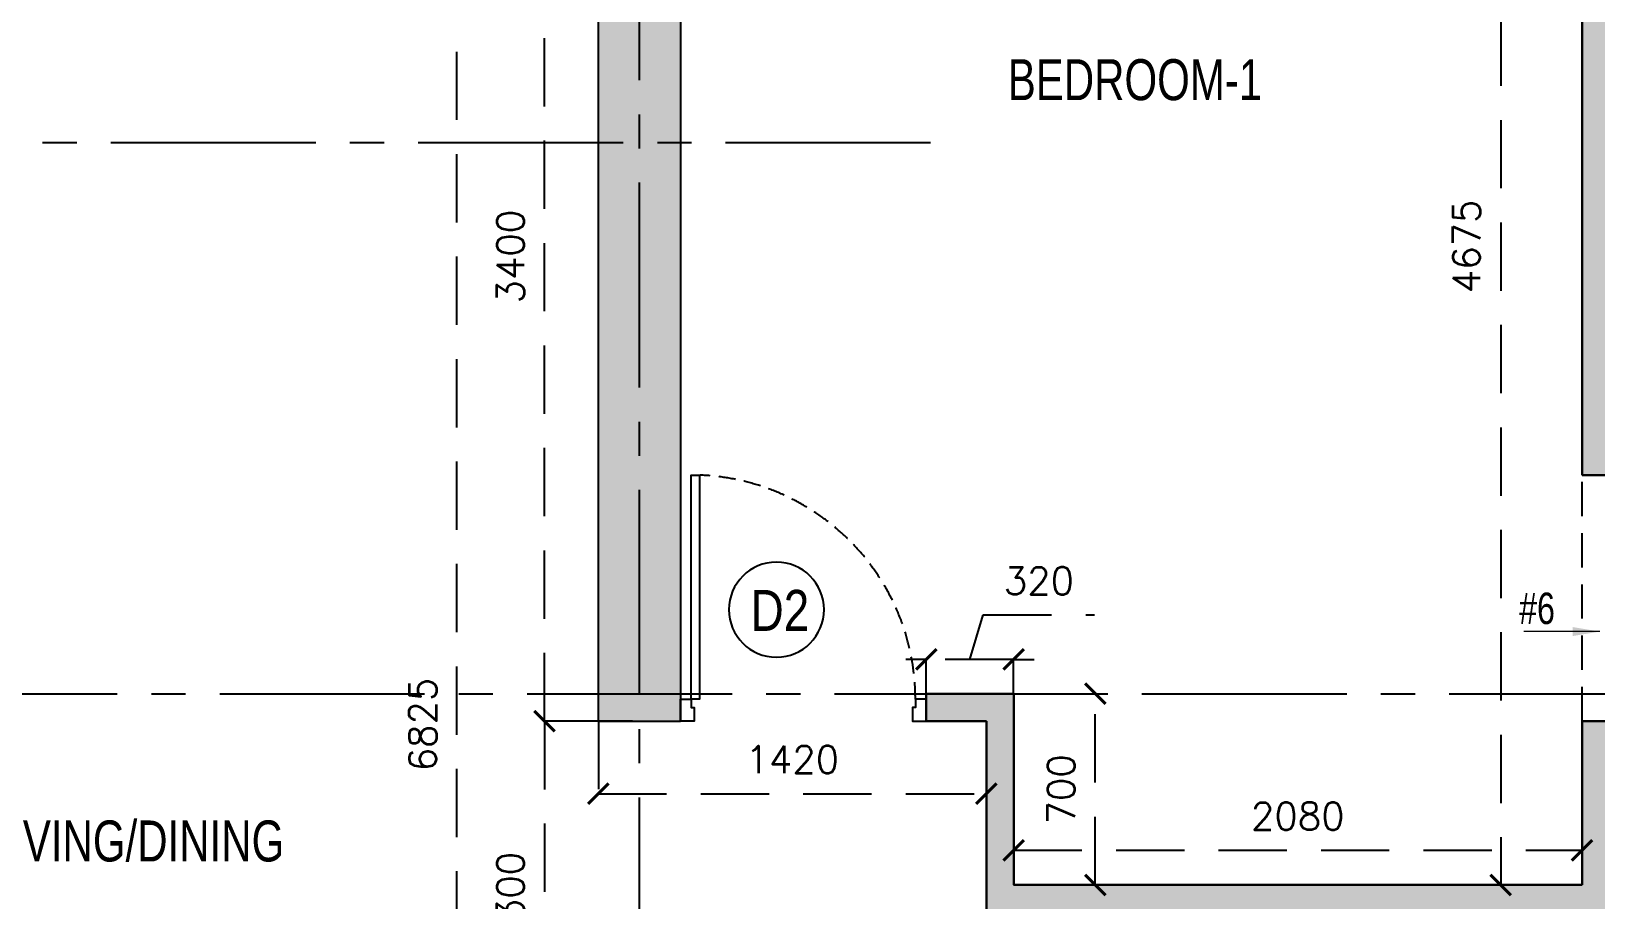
# Model space of a CAD drawing. Header units: millimetres. Extents: x 1124992 to 1258557, y -5767803 to -5695799.
# Drawn here: x 1220237 to 1225962, y -5714803 to -5711624 of the extents above; entities that cross this region are included whole.
import ezdxf
from ezdxf.enums import TextEntityAlignment as Align

# ---------------------------------------------------------------- set-up
doc = ezdxf.new("R2010")
doc.units = ezdxf.units.MM
doc.header["$LTSCALE"] = 1000
doc.header["$MEASUREMENT"] = 0
for name, pattern in [('$1$AUDIT_D_120904163729-0', [0]), ('$36$HIDDEN', [0.375, 0.25, -0.125]), ('3BHK-A$0$AUDIT_D_120904163729-0', [0]), ('3BHK-A$0$HIDDEN', [0.375, 0.25, -0.125]), ('AUDIT_D_120904163729-0', [0]), ('T8(T9 IS SIMILAR) - DIMENSION & TEXTING$0$HIDDEN', [0.375, 0.25, -0.125]), ('T8_REFUGE COLUMNS$0$CENTER2', [1.125, 0.75, -0.125, 0.125, -0.125])]:
    doc.linetypes.add(name, pattern=pattern)
doc.layers.get('0').update_dxf_attribs({"linetype": 'AUDIT_D_120904163729-0'})
for name, color, linetype in [('$0$A-HATCH -160', 251, '$1$AUDIT_D_120904163729-0'), ('$21$A-DIMENSIONS', 2, '$36$HIDDEN'), ('3BHK-A$0$A-DOOR-FULL', 2, 'Continuous'), ('3BHK-A$0$A-HATCH -160', 251, '3BHK-A$0$AUDIT_D_120904163729-0'), ('3BHK-A$0$CUT-OUT', 49, 'Continuous'), ('T8(T9 IS SIMILAR) - DIMENSION & TEXTING$0$A-DIMENSIONS', 2, 'T8(T9 IS SIMILAR) - DIMENSION & TEXTING$0$HIDDEN'), ('T8(T9 IS SIMILAR) - DIMENSION & TEXTING$1$a-window-no', 125, 'Continuous'), ('T8_REFUGE COLUMNS$0$A-CENTERLINE', 193, 'T8_REFUGE COLUMNS$0$CENTER2'), ('T8_REFUGE COLUMNS$0$A-RCC COLS', 3, 'Continuous'), ('T8_TYPICAL COLUMNS$0$A-RCC COLS', 3, 'Continuous')]:
    doc.layers.add(name, color=color, linetype=linetype)
for name, color, linetype, lineweight in [('3BHK-A$0$A-WALL- 160', 6, 'Continuous', 30), ('T8(T9 IS SIMILAR) - DIMENSION & TEXTING$0$a-Text', 4, 'Continuous', 0), ('T8(T9 IS SIMILAR) - DIMENSION & TEXTING$0$R0-18-10-2014-T1-1st Podium Floor Plan$0$Text', 2, 'Continuous', 0), ('T8(T9 IS SIMILAR)$0$D&W', 8, 'Continuous', 25)]:
    doc.layers.add(name, color=color, linetype=linetype, lineweight=lineweight)
doc.layers.add('T8_REFUGE COLUMNS$1$COL-HATCH', color=7, linetype='Continuous', lineweight=25, true_color=0xa3a3a3)
doc.styles.add('T8(T9 IS SIMILAR) - DIMENSION & TEXTING$0$ARIAL ARROW', font='swisscl.ttf')
doc.styles.add('T8(T9 IS SIMILAR) - DIMENSION & TEXTING$0$Romans 1', font='romans.shx', dxfattribs={"height": 100})
doc.styles.add('T8(T9 IS SIMILAR) - DIMENSION & TEXTING$0$Tahoma', font='tahoma.ttf')
doc.styles.add('T8(T9 IS SIMILAR) - DIMENSION & TEXTING$1$LODHA STANDERD', font='sanss___.ttf')
doc.dimstyles.new('T8(T9 IS SIMILAR) - DIMENSION & TEXTING$0$ALPINE S', dxfattribs={"dimscale": 0, "dimtxt": 100, "dimasz": 75, "dimexe": 0, "dimexo": 0, "dimgap": 75, "dimtad": 1, "dimdec": 0, "dimzin": 0, "dimdsep": 46, "dimtxsty": 'T8(T9 IS SIMILAR) - DIMENSION & TEXTING$0$Romans 1', "dimblk": 'T8(T9 IS SIMILAR) - DIMENSION & TEXTING$0$_ArchTick', "dimcen": 0.09, "dimclrd": 256, "dimclre": 256, "dimclrt": 7, "dimadec": 0, "dimazin": 0, "dimtfac": 1, "dimtdec": 0, "dimtofl": 0, "dimtmove": 1, "dimatfit": 0, "dimldrblk": 'T8(T9 IS SIMILAR) - DIMENSION & TEXTING$0$_Open90', "dimfxl": 1, "dimtolj": 1, "dimtzin": 0, "dimarcsym": 0})
doc.dimstyles.new('T8(T9 IS SIMILAR) - DIMENSION & TEXTING$0$SAMATA STD', dxfattribs={"dimtxt": 100, "dimasz": 50, "dimexe": 50, "dimexo": 50, "dimgap": 10, "dimtad": 0, "dimdec": 0, "dimrnd": 5, "dimzin": 0, "dimdsep": 46, "dimtxsty": 'T8(T9 IS SIMILAR) - DIMENSION & TEXTING$0$Tahoma', "dimblk": 'T8(T9 IS SIMILAR) - DIMENSION & TEXTING$0$_Origin2', "dimcen": -50, "dimdle": 50, "dimclrd": 7, "dimclre": 7, "dimclrt": 7, "dimadec": 0, "dimazin": 0, "dimtfac": 1, "dimtdec": 0, "dimtmove": 1, "dimatfit": 3, "dimfxl": 150, "dimtfill": 1, "dimtolj": 1, "dimtzin": 0, "dimlwd": -1, "dimlwe": -1, "dimarcsym": 0})

# ---------------------------------------------------------------- blocks, each defined once
blk = doc.blocks.new('T8(T9 IS SIMILAR) - DIMENSION & TEXTING$1$WINDOW TAG')
at = {"layer": 'T8(T9 IS SIMILAR) - DIMENSION & TEXTING$1$a-window-no'}
blk.add_circle((0, 0), 174.1, dxfattribs=at)
at = {"layer": 'T8(T9 IS SIMILAR) - DIMENSION & TEXTING$1$a-window-no', "style": 'T8(T9 IS SIMILAR) - DIMENSION & TEXTING$1$LODHA STANDERD'}
blk.add_attdef('WINDOW', text='', height=150, dxfattribs=at).set_placement((11.3, 2.8), align=Align.MIDDLE_CENTER)
blk = doc.blocks.new('T8(T9 IS SIMILAR) - DIMENSION & TEXTING$0$_ArchTick')
at = {"color": 0, "linetype": 'ByBlock', "const_width": 0.15}
blk.add_lwpolyline([(-0.5, -0.5), (0.5, 0.5)], dxfattribs=at)
blk = doc.blocks.new('*D401')
at = {"layer": 'T8(T9 IS SIMILAR) - DIMENSION & TEXTING$0$A-DIMENSIONS', "linetype": 'T8(T9 IS SIMILAR) - DIMENSION & TEXTING$0$HIDDEN', "lineweight": -2, "transparency": 16777216}
for p, q in [((1222022.4, -5710748.9), (1221794, -5710748.9)), ((1221999.3, -5717573.6), (1221794, -5717573.6))]:
    blk.add_line(p, q, dxfattribs=at)
at = {"layer": 'T8(T9 IS SIMILAR) - DIMENSION & TEXTING$0$A-DIMENSIONS', "lineweight": -2, "transparency": 16777216}
blk.add_line((1221794, -5717573.6), (1221794, -5710748.9), dxfattribs=at)
at = {"layer": 'T8(T9 IS SIMILAR) - DIMENSION & TEXTING$0$A-DIMENSIONS', "linetype": 'ByBlock', "lineweight": -2, "transparency": 16777216, "xscale": 75, "yscale": 75, "zscale": 75}
for p, rotation in [((1221794, -5710748.9), 90), ((1221794, -5717573.6), 270)]:
    blk.add_blockref('T8(T9 IS SIMILAR) - DIMENSION & TEXTING$0$_ArchTick', p, dxfattribs=dict(at, rotation=rotation))
at = {"layer": 'T8(T9 IS SIMILAR) - DIMENSION & TEXTING$0$A-DIMENSIONS', "color": 7, "linetype": 'ByBlock', "transparency": 16777216, "insert": (1221669, -5714161.3), "char_height": 100, "attachment_point": 5, "rotation": 90, "style": 'T8(T9 IS SIMILAR) - DIMENSION & TEXTING$0$Romans 1'}
blk.add_mtext('\\A1;6825', dxfattribs=at)
blk = doc.blocks.new('T8(T9 IS SIMILAR) - DIMENSION & TEXTING$0$_Open90')
at = {"color": 0, "linetype": 'ByBlock', "lineweight": -2}
for p, q in [((0, 0), (-1, 0)), ((-0.5, 0.5), (0, 0)), ((0, 0), (-0.5, -0.5))]:
    blk.add_line(p, q, dxfattribs=at)
blk = doc.blocks.new('*D367')
at = {"layer": 'T8(T9 IS SIMILAR) - DIMENSION & TEXTING$0$A-DIMENSIONS', "linetype": 'T8(T9 IS SIMILAR) - DIMENSION & TEXTING$0$HIDDEN', "lineweight": -2, "transparency": 16777216}
for p, q in [((1223831.7, -5714048.7), (1224130.7, -5714048.7)), ((1223831.7, -5714748.7), (1224130.7, -5714748.7))]:
    blk.add_line(p, q, dxfattribs=at)
at = {"layer": 'T8(T9 IS SIMILAR) - DIMENSION & TEXTING$0$A-DIMENSIONS', "lineweight": -2, "transparency": 16777216}
blk.add_line((1224130.7, -5714748.7), (1224130.7, -5714048.7), dxfattribs=at)
at = {"layer": 'T8(T9 IS SIMILAR) - DIMENSION & TEXTING$0$A-DIMENSIONS', "linetype": 'ByBlock', "lineweight": -2, "transparency": 16777216, "xscale": 75, "yscale": 75, "zscale": 75}
for p, rotation in [((1224130.7, -5714048.7), 90), ((1224130.7, -5714748.7), 270)]:
    blk.add_blockref('T8(T9 IS SIMILAR) - DIMENSION & TEXTING$0$_ArchTick', p, dxfattribs=dict(at, rotation=rotation))
at = {"layer": 'T8(T9 IS SIMILAR) - DIMENSION & TEXTING$0$A-DIMENSIONS', "color": 7, "linetype": 'ByBlock', "transparency": 16777216, "insert": (1224005.7, -5714398.7), "char_height": 100, "attachment_point": 5, "rotation": 90, "style": 'T8(T9 IS SIMILAR) - DIMENSION & TEXTING$0$Romans 1'}
blk.add_mtext('\\A1;700', dxfattribs=at)
blk = doc.blocks.new('*D368')
at = {"layer": 'T8(T9 IS SIMILAR) - DIMENSION & TEXTING$0$A-DIMENSIONS', "lineweight": -2, "transparency": 16777216}
for p, q in [((1223671.9, -5713922.8), (1223720.7, -5713760.3)), ((1223720.7, -5713760.3), (1224127.8, -5713760.3)), ((1223512.1, -5713922.8), (1223437.1, -5713922.8)), ((1223831.7, -5713922.8), (1223512.1, -5713922.8)), ((1223831.7, -5713922.8), (1223906.7, -5713922.8))]:
    blk.add_line(p, q, dxfattribs=at)
at = {"layer": 'T8(T9 IS SIMILAR) - DIMENSION & TEXTING$0$A-DIMENSIONS', "linetype": 'T8(T9 IS SIMILAR) - DIMENSION & TEXTING$0$HIDDEN', "lineweight": -2, "transparency": 16777216}
for p, q in [((1223512.1, -5714048.5), (1223512.1, -5713922.8)), ((1223831.7, -5714048.7), (1223831.7, -5713922.8))]:
    blk.add_line(p, q, dxfattribs=at)
at = {"layer": 'T8(T9 IS SIMILAR) - DIMENSION & TEXTING$0$A-DIMENSIONS', "linetype": 'ByBlock', "lineweight": -2, "transparency": 16777216, "xscale": 75, "yscale": 75, "zscale": 75}
blk.add_blockref('T8(T9 IS SIMILAR) - DIMENSION & TEXTING$0$_ArchTick', (1223512.1, -5713922.8), dxfattribs=at)
at = {"layer": 'T8(T9 IS SIMILAR) - DIMENSION & TEXTING$0$A-DIMENSIONS', "linetype": 'ByBlock', "lineweight": -2, "transparency": 16777216, "xscale": 75, "yscale": 75, "zscale": 75, "rotation": 180}
blk.add_blockref('T8(T9 IS SIMILAR) - DIMENSION & TEXTING$0$_ArchTick', (1223831.7, -5713922.8), dxfattribs=at)
at = {"layer": 'T8(T9 IS SIMILAR) - DIMENSION & TEXTING$0$A-DIMENSIONS', "color": 7, "linetype": 'ByBlock', "transparency": 16777216, "insert": (1223924.3, -5713635.3), "char_height": 100, "attachment_point": 5, "style": 'T8(T9 IS SIMILAR) - DIMENSION & TEXTING$0$Romans 1'}
blk.add_mtext('\\A1;320', dxfattribs=at)
blk = doc.blocks.new('*D369')
at = {"layer": 'T8(T9 IS SIMILAR) - DIMENSION & TEXTING$0$A-DIMENSIONS', "linetype": 'T8(T9 IS SIMILAR) - DIMENSION & TEXTING$0$HIDDEN', "lineweight": -2, "transparency": 16777216}
for p, q in [((1223831.7, -5714398.7), (1223831.7, -5714621.8)), ((1225911.9, -5714448.7), (1225911.9, -5714621.8))]:
    blk.add_line(p, q, dxfattribs=at)
at = {"layer": 'T8(T9 IS SIMILAR) - DIMENSION & TEXTING$0$A-DIMENSIONS', "lineweight": -2, "transparency": 16777216}
blk.add_line((1223831.7, -5714621.8), (1225911.9, -5714621.8), dxfattribs=at)
at = {"layer": 'T8(T9 IS SIMILAR) - DIMENSION & TEXTING$0$A-DIMENSIONS', "linetype": 'ByBlock', "lineweight": -2, "transparency": 16777216, "xscale": 75, "yscale": 75, "zscale": 75, "rotation": 180}
blk.add_blockref('T8(T9 IS SIMILAR) - DIMENSION & TEXTING$0$_ArchTick', (1223831.7, -5714621.8), dxfattribs=at)
at = {"layer": 'T8(T9 IS SIMILAR) - DIMENSION & TEXTING$0$A-DIMENSIONS', "linetype": 'ByBlock', "lineweight": -2, "transparency": 16777216, "xscale": 75, "yscale": 75, "zscale": 75}
blk.add_blockref('T8(T9 IS SIMILAR) - DIMENSION & TEXTING$0$_ArchTick', (1225911.9, -5714621.8), dxfattribs=at)
at = {"layer": 'T8(T9 IS SIMILAR) - DIMENSION & TEXTING$0$A-DIMENSIONS', "color": 7, "linetype": 'ByBlock', "transparency": 16777216, "insert": (1224871.8, -5714496.8), "char_height": 100, "attachment_point": 5, "style": 'T8(T9 IS SIMILAR) - DIMENSION & TEXTING$0$Romans 1'}
blk.add_mtext('\\A1;2080', dxfattribs=at)
blk = doc.blocks.new('*D392')
at = {"layer": 'T8(T9 IS SIMILAR) - DIMENSION & TEXTING$0$A-DIMENSIONS', "linetype": 'T8(T9 IS SIMILAR) - DIMENSION & TEXTING$0$HIDDEN', "lineweight": -2, "transparency": 16777216}
for p, q in [((1222311.9, -5714147.7), (1222311.9, -5714414.5)), ((1223731.7, -5714148.7), (1223731.7, -5714414.5))]:
    blk.add_line(p, q, dxfattribs=at)
at = {"layer": 'T8(T9 IS SIMILAR) - DIMENSION & TEXTING$0$A-DIMENSIONS', "lineweight": -2, "transparency": 16777216}
blk.add_line((1222311.9, -5714414.5), (1223731.7, -5714414.5), dxfattribs=at)
at = {"layer": 'T8(T9 IS SIMILAR) - DIMENSION & TEXTING$0$A-DIMENSIONS', "linetype": 'ByBlock', "lineweight": -2, "transparency": 16777216, "xscale": 75, "yscale": 75, "zscale": 75, "rotation": 180}
blk.add_blockref('T8(T9 IS SIMILAR) - DIMENSION & TEXTING$0$_ArchTick', (1222311.9, -5714414.5), dxfattribs=at)
at = {"layer": 'T8(T9 IS SIMILAR) - DIMENSION & TEXTING$0$A-DIMENSIONS', "linetype": 'ByBlock', "lineweight": -2, "transparency": 16777216, "xscale": 75, "yscale": 75, "zscale": 75}
blk.add_blockref('T8(T9 IS SIMILAR) - DIMENSION & TEXTING$0$_ArchTick', (1223731.7, -5714414.5), dxfattribs=at)
at = {"layer": 'T8(T9 IS SIMILAR) - DIMENSION & TEXTING$0$A-DIMENSIONS', "color": 7, "linetype": 'ByBlock', "transparency": 16777216, "insert": (1223021.8, -5714289.5), "char_height": 100, "attachment_point": 5, "style": 'T8(T9 IS SIMILAR) - DIMENSION & TEXTING$0$Romans 1'}
blk.add_mtext('\\A1;1420', dxfattribs=at)
blk = doc.blocks.new('*D393')
at = {"layer": 'T8(T9 IS SIMILAR) - DIMENSION & TEXTING$0$A-DIMENSIONS', "linetype": 'T8(T9 IS SIMILAR) - DIMENSION & TEXTING$0$HIDDEN', "lineweight": -2, "transparency": 16777216}
for p, q in [((1222436.9, -5714148.9), (1222115.1, -5714148.9)), ((1222436.9, -5715448.7), (1222115.1, -5715448.7))]:
    blk.add_line(p, q, dxfattribs=at)
at = {"layer": 'T8(T9 IS SIMILAR) - DIMENSION & TEXTING$0$A-DIMENSIONS', "lineweight": -2, "transparency": 16777216}
blk.add_line((1222115.1, -5714148.9), (1222115.1, -5715448.7), dxfattribs=at)
at = {"layer": 'T8(T9 IS SIMILAR) - DIMENSION & TEXTING$0$A-DIMENSIONS', "linetype": 'ByBlock', "lineweight": -2, "transparency": 16777216, "xscale": 75, "yscale": 75, "zscale": 75}
for p, rotation in [((1222115.1, -5714148.9), 90), ((1222115.1, -5715448.7), 270)]:
    blk.add_blockref('T8(T9 IS SIMILAR) - DIMENSION & TEXTING$0$_ArchTick', p, dxfattribs=dict(at, rotation=rotation))
at = {"layer": 'T8(T9 IS SIMILAR) - DIMENSION & TEXTING$0$A-DIMENSIONS', "color": 7, "linetype": 'ByBlock', "transparency": 16777216, "insert": (1221990.1, -5714798.8), "char_height": 100, "attachment_point": 5, "rotation": 90, "style": 'T8(T9 IS SIMILAR) - DIMENSION & TEXTING$0$Romans 1'}
blk.add_mtext('\\A1;1300', dxfattribs=at)
blk = doc.blocks.new('*D320')
at = {"layer": 'T8(T9 IS SIMILAR) - DIMENSION & TEXTING$0$A-DIMENSIONS', "linetype": 'T8(T9 IS SIMILAR) - DIMENSION & TEXTING$0$HIDDEN', "lineweight": -2, "transparency": 16777216}
for p, q in [((1225447.5, -5710073.7), (1225614.3, -5710073.7)), ((1225447.5, -5714748.5), (1225614.3, -5714748.5))]:
    blk.add_line(p, q, dxfattribs=at)
at = {"layer": 'T8(T9 IS SIMILAR) - DIMENSION & TEXTING$0$A-DIMENSIONS', "lineweight": -2, "transparency": 16777216}
blk.add_line((1225614.3, -5710073.7), (1225614.3, -5714748.5), dxfattribs=at)
at = {"layer": 'T8(T9 IS SIMILAR) - DIMENSION & TEXTING$0$A-DIMENSIONS', "linetype": 'ByBlock', "lineweight": -2, "transparency": 16777216, "xscale": 75, "yscale": 75, "zscale": 75}
for p, rotation in [((1225614.3, -5710073.7), 90), ((1225614.3, -5714748.5), 270)]:
    blk.add_blockref('T8(T9 IS SIMILAR) - DIMENSION & TEXTING$0$_ArchTick', p, dxfattribs=dict(at, rotation=rotation))
at = {"layer": 'T8(T9 IS SIMILAR) - DIMENSION & TEXTING$0$A-DIMENSIONS', "color": 7, "linetype": 'ByBlock', "transparency": 16777216, "insert": (1225489.3, -5712411.1), "char_height": 100, "attachment_point": 5, "rotation": 90, "style": 'T8(T9 IS SIMILAR) - DIMENSION & TEXTING$0$Romans 1'}
blk.add_mtext('\\A1;4675', dxfattribs=at)
blk = doc.blocks.new('*D218')
at = {"layer": 'T8(T9 IS SIMILAR) - DIMENSION & TEXTING$0$A-DIMENSIONS', "linetype": 'T8(T9 IS SIMILAR) - DIMENSION & TEXTING$0$HIDDEN', "lineweight": -2, "transparency": 16777216}
for p, q in [((1222311.9, -5710748.5), (1222115.1, -5710748.5)), ((1222312.1, -5714148.9), (1222115.1, -5714148.9))]:
    blk.add_line(p, q, dxfattribs=at)
at = {"layer": 'T8(T9 IS SIMILAR) - DIMENSION & TEXTING$0$A-DIMENSIONS', "lineweight": -2, "transparency": 16777216}
blk.add_line((1222115.1, -5714148.9), (1222115.1, -5710748.5), dxfattribs=at)
at = {"layer": 'T8(T9 IS SIMILAR) - DIMENSION & TEXTING$0$A-DIMENSIONS', "linetype": 'ByBlock', "lineweight": -2, "transparency": 16777216, "xscale": 75, "yscale": 75, "zscale": 75}
for p, rotation in [((1222115.1, -5710748.5), 90), ((1222115.1, -5714148.9), 270)]:
    blk.add_blockref('T8(T9 IS SIMILAR) - DIMENSION & TEXTING$0$_ArchTick', p, dxfattribs=dict(at, rotation=rotation))
at = {"layer": 'T8(T9 IS SIMILAR) - DIMENSION & TEXTING$0$A-DIMENSIONS', "color": 7, "linetype": 'ByBlock', "transparency": 16777216, "insert": (1221990.1, -5712448.7), "char_height": 100, "attachment_point": 5, "rotation": 90, "style": 'T8(T9 IS SIMILAR) - DIMENSION & TEXTING$0$Romans 1'}
blk.add_mtext('\\A1;3400', dxfattribs=at)
blk = doc.blocks.new('T8(T9 IS SIMILAR) - DIMENSION & TEXTING$0$_Origin2')
at = {"color": 0, "linetype": 'ByBlock', "lineweight": -2}
blk.add_line((-0.5, 0), (-1, 0), dxfattribs=at)
for radius in [0.5, 0.25]:
    blk.add_circle((0, 0), radius, dxfattribs=at)
blk = doc.blocks.new('T8_REFUGE COLUMNS')
at = {"layer": 'T8_REFUGE COLUMNS$1$COL-HATCH', "linetype": 'ByBlock'}
h = blk.add_hatch(color=256, dxfattribs=at)
h.dxf.hatch_style = 1
h.paths.add_polyline_path([(1222612.1, -5714149.9), (1222312.1, -5714149.9), (1222312.1, -5709914.9), (1222612.1, -5709914.9)])
at = {"layer": 'T8_REFUGE COLUMNS$0$A-CENTERLINE'}
for p, q in [((1222462.1, -5720802.9), (1222462.1, -5702690.8)), ((1223527.8, -5712032.4), (1182137.1, -5712032.4)), ((1229551.2, -5714049.9), (1182156.9, -5714049.9))]:
    blk.add_line(p, q, dxfattribs=at)
at = {"layer": 'T8_REFUGE COLUMNS$0$A-RCC COLS', "linetype": 'ByBlock'}
blk.add_lwpolyline([(1222612.1, -5714149.9), (1222312.1, -5714149.9), (1222312.1, -5709914.9), (1222612.1, -5709914.9)], close=True, dxfattribs=at)
blk = doc.blocks.new('T8_TYPICAL COLUMNS')
at = {"layer": 'T8_TYPICAL COLUMNS$0$A-RCC COLS', "linetype": 'ByBlock'}
blk.add_blockref('T8_REFUGE COLUMNS', (0, 0), dxfattribs=at)
blk = doc.blocks.new('*U607')
for points in [[(0, 0), (0, 820), (30, 820), (30, 0)], [(-40, 0), (0, 0), (0, -30), (10, -30), (10, -80), (-40, -80)], [(860, 0), (820, 0), (820, -30), (810, -30), (810, -80), (860, -80)]]:
    blk.add_lwpolyline(points, close=True)
at = {"color": 0, "linetype": 'ByBlock', "ltscale": 0.25}
blk.add_arc((-1.2, -0.5), 821.2, 0.0347, 87.627, dxfattribs=at)
blk = doc.blocks.new('3BHK-A')
at = {"layer": '3BHK-A$0$A-HATCH -160', "linetype": 'ByBlock'}
h = blk.add_hatch(dxfattribs=at)
h.set_pattern_fill('ZIGZAG', color=256, scale=250)
h.set_pattern_definition([(9e-15, (1e-08, 0), (31.25, 31.25), [31.25, -31.25]), (90, (31.25, 0), (-31.25, 31.25), [31.25, -31.25])])
h.paths.add_polyline_path([(1185182.8, -5714749.5), (1186532.7, -5714749.5), (1186532.7, -5714149.5), (1186632.7, -5714149.5), (1186632.7, -5714749.5), (1188712.7, -5714749.5), (1188712.7, -5714049.5), (1189032.5, -5714049.5), (1189032.5, -5714149.5), (1188812.7, -5714149.5), (1188812.7, -5715449.5), (1189032.5, -5715449.5), (1189032.5, -5715549.5), (1188712.7, -5715549.5), (1188712.7, -5714849.5), (1186632.7, -5714849.5), (1186632.7, -5715664.5), (1186532.7, -5715664.5), (1186532.7, -5714849.5), (1185182.8, -5714849.5)])
h.paths.add_polyline_path([(1185182.8, -5713249.5), (1185782.7, -5713249.5), (1185782.7, -5713149.5), (1185182.8, -5713149.5)])
h.paths.add_polyline_path([(1186532.7, -5710699.5), (1186632.7, -5710699.5), (1186632.7, -5713249.5), (1186532.7, -5713249.5)])
h.paths.add_polyline_path([(1186532.7, -5717399.5), (1186632.7, -5717399.5), (1186632.7, -5716414.5), (1186532.7, -5716414.5)])
h.paths.add_polyline_path([(1194902.2, -5715375), (1194082.3, -5715375), (1194082.3, -5715475), (1194902.2, -5715475)])
h.paths.add_polyline_path([(1195782.2, -5715375), (1196682.2, -5715375), (1196682.2, -5715475), (1195782.2, -5715475)])
h.paths.add_polyline_path([(1194132.5, -5714149.9), (1196532.4, -5714149.9), (1196532.4, -5714049.9), (1194132.5, -5714049.9)])
h.paths.add_polyline_path([(1197432.4, -5711800.2), (1197532.4, -5711800.2), (1197532.4, -5714149.9), (1197432.4, -5714149.9)])
h.paths.add_polyline_path([(1198282.4, -5714149.9), (1198958.7, -5714149.9), (1198958.7, -5714049.9), (1198282.4, -5714049.9)])
h.paths.add_polyline_path([(1196871.9, -5720208.6), (1196082.2, -5720209.7), (1196082.3, -5720109.7), (1196082.2, -5720109.7), (1196182.2, -5720109.7), (1196871.9, -5720108.6)])
h.paths.add_polyline_path([(1193397.2, -5709939.9), (1193882.3, -5709939.6), (1193882.3, -5710040.1), (1193397.3, -5710040.1)])
h.paths.add_polyline_path([(1186632.7, -5708554.7), (1187192.3, -5708554.8), (1187192.3, -5708654.7), (1186632.7, -5708654.7)])
h.paths.add_polyline_path([(1194182.3, -5715724), (1194082.3, -5715724), (1194082.3, -5715474), (1194182.3, -5715474)])
at = {"layer": '3BHK-A$0$A-WALL- 160', "linetype": 'ByBlock'}
for p, q in [((1186632.7, -5713248.5, 0), (1186632.7, -5710698.5, 0)), ((1186632.7, -5713248.5, 0), (1186532.7, -5713248.5, 0)), ((1188712.7, -5714748.5, 0), (1188712.7, -5714048.5, 0)), ((1188712.7, -5714048.5, 0), (1189032.5, -5714048.5, 0)), ((1189032.5, -5714148.5, 0), (1189032.5, -5714048.5, 0)), ((1186632.7, -5714148.5, 0), (1186532.7, -5714148.5, 0)), ((1186632.7, -5714148.5, 0), (1186632.7, -5714748.5, 0)), ((1188812.7, -5715448.5, 0), (1188812.7, -5714148.5, 0)), ((1188812.7, -5714148.5, 0), (1189032.5, -5714148.5, 0)), ((1188712.7, -5714748.5, 0), (1186632.7, -5714748.5, 0))]:
    blk.add_line(p, q, dxfattribs=at)
at = {"layer": '3BHK-A$0$CUT-OUT', "linetype": '3BHK-A$0$HIDDEN', "ltscale": 0.5, "elevation": 0}
blk.add_lwpolyline([(1186532.7, -5714148.5), (1186632.7, -5714148.5), (1186632.7, -5713248.5), (1186532.7, -5713248.5)], close=True, dxfattribs=at)
at = {"layer": '3BHK-A$0$A-DOOR-FULL', "linetype": '3BHK-A$0$HIDDEN', "xscale": -1}
blk.add_blockref('*U607', (1189892.5, -5714068.5, 0), dxfattribs=at)
blk = doc.blocks.new('T8(T9 IS SIMILAR)')
at = {"layer": 'T8(T9 IS SIMILAR)$0$D&W', "linetype": 'ByBlock'}
blk.add_blockref('T8_TYPICAL COLUMNS', (0, 0), dxfattribs=at)
at = {"layer": 'T8(T9 IS SIMILAR)$0$D&W', "linetype": 'ByBlock', "xscale": -1}
blk.add_blockref('3BHK-A', (2412544.6, 0, 0.5), dxfattribs=at)
blk = doc.blocks.new('T8(T9 IS SIMILAR) - DIMENSION & TEXTING')
at = {"layer": 'T8(T9 IS SIMILAR) - DIMENSION & TEXTING$1$a-window-no'}
ref = blk.add_blockref('T8(T9 IS SIMILAR) - DIMENSION & TEXTING$1$WINDOW TAG', (1222963.8, -5713740.9, 0.5), dxfattribs=dict(at, xscale=-1, rotation=180))
ref.add_attrib('WINDOW', 'D2', dxfattribs={"height": 150, "style": 'T8(T9 IS SIMILAR) - DIMENSION & TEXTING$1$LODHA STANDERD', "width": 0.8}).set_placement((1222976.5, -5713743.7, 0.5), align=Align.MIDDLE_CENTER)
at = {"layer": 'T8(T9 IS SIMILAR) - DIMENSION & TEXTING$0$a-Text', "style": 'T8(T9 IS SIMILAR) - DIMENSION & TEXTING$0$ARIAL ARROW'}
for s, p in [('BEDROOM-1', (1223810.3, -5711876, 0.5)), ('LIVING/DINING', (1220077.5, -5714662.6, 0.5))]:
    blk.add_text(s, height=150, dxfattribs=at).set_placement(p)
at = {"layer": 'T8(T9 IS SIMILAR) - DIMENSION & TEXTING$0$R0-18-10-2014-T1-1st Podium Floor Plan$0$Text', "insert": (1225681.9, -5713678.7), "char_height": 114.75, "width": 251.09, "attachment_point": 1, "style": 'T8(T9 IS SIMILAR) - DIMENSION & TEXTING$0$ARIAL ARROW'}
blk.add_mtext('#6', dxfattribs=at)
at = {"layer": 'T8(T9 IS SIMILAR) - DIMENSION & TEXTING$0$A-DIMENSIONS', "linetype": 'ByBlock'}
for base, p1, p2, picture, middle in [((1225614.3, -5714748.5, 0.5), (1225447.5, -5710073.7, 1), (1225447.5, -5714748.5, 1), '*D320', (1225489.3, -5712411.1, 0.5)), ((1221794, -5710748.9, 0.5), (1221999.3, -5717573.6, 0.5), (1222022.4, -5710748.9, 0.5), '*D401', (1221669, -5714161.3, 0.5)), ((1222115.1, -5710748.5), (1222312.1, -5714148.9), (1222311.9, -5710748.5, 0.5), '*D218', (1221990.1, -5712448.7)), ((1224130.7, -5714048.7, 0.5), (1223831.7, -5714748.7, 0.5), (1223831.7, -5714048.7, 0.5), '*D367', (1224005.7, -5714398.7, 0.5)), ((1222115.1, -5715448.7, 0.5), (1222436.9, -5714148.9), (1222436.9, -5715448.7, 0.5), '*D393', (1221990.1, -5714798.8, 0.5))]:
    dim = blk.add_linear_dim(base=base, p1=p1, p2=p2, angle=90, dimstyle='T8(T9 IS SIMILAR) - DIMENSION & TEXTING$0$ALPINE S', override={"dimscale": 1, "dimfxl": 5, "dimarcsym": 1}, dxfattribs=at)
    dim.commit()
    dim.dimension.update_dxf_attribs({"geometry": picture, "text_midpoint": middle})
for base, p1, p2, picture, middle in [((1223512.1, -5713922.8, 0.5), (1223831.7, -5714048.7, 0.5), (1223512.1, -5714048.5, 0.5), '*D368', (1223795.7, -5713635.3, 0.5)), ((1223731.7, -5714414.5, 0.5), (1222311.9, -5714147.7, 0.9), (1223731.7, -5714148.7, 0.5), '*D392', (1223021.8, -5714289.5, 0.5)), ((1225911.9, -5714621.8, 0.5), (1223831.7, -5714398.7, 0.5), (1225911.9, -5714448.7, 0.5), '*D369', (1224871.8, -5714496.8, 0.5))]:
    dim = blk.add_linear_dim(base=base, p1=p1, p2=p2, dimstyle='T8(T9 IS SIMILAR) - DIMENSION & TEXTING$0$ALPINE S', override={"dimscale": 1, "dimfxl": 5, "dimarcsym": 1}, dxfattribs=at)
    dim.commit()
    dim.dimension.update_dxf_attribs({"geometry": picture, "text_midpoint": middle})
at = {"layer": 'T8(T9 IS SIMILAR) - DIMENSION & TEXTING$0$R0-18-10-2014-T1-1st Podium Floor Plan$0$Text'}
blk.add_leader([(1225977.7, -5713821.1, 0.7), (1225727.6, -5713821, 0.7), (1225698.8, -5713821.1, 0.7)], dimstyle='T8(T9 IS SIMILAR) - DIMENSION & TEXTING$0$SAMATA STD', override={"dimasz": 100, "dimclrd": 2, "dimfxlon": 1, "dimarcsym": 1}, dxfattribs=at)

msp = doc.modelspace()

# ---------------------------------------------------------------- block references
at = {"layer": '$21$A-DIMENSIONS', "linetype": 'ByBlock'}
msp.add_blockref('T8(T9 IS SIMILAR)', (0, 0), dxfattribs=at)

# ---------------------------------------------------------------- next in the draw order: block references
at = {"layer": '$0$A-HATCH -160', "linetype": 'ByBlock'}
msp.add_blockref('T8(T9 IS SIMILAR) - DIMENSION & TEXTING', (0, 0), dxfattribs=at)

doc.saveas('drawing.dxf')
